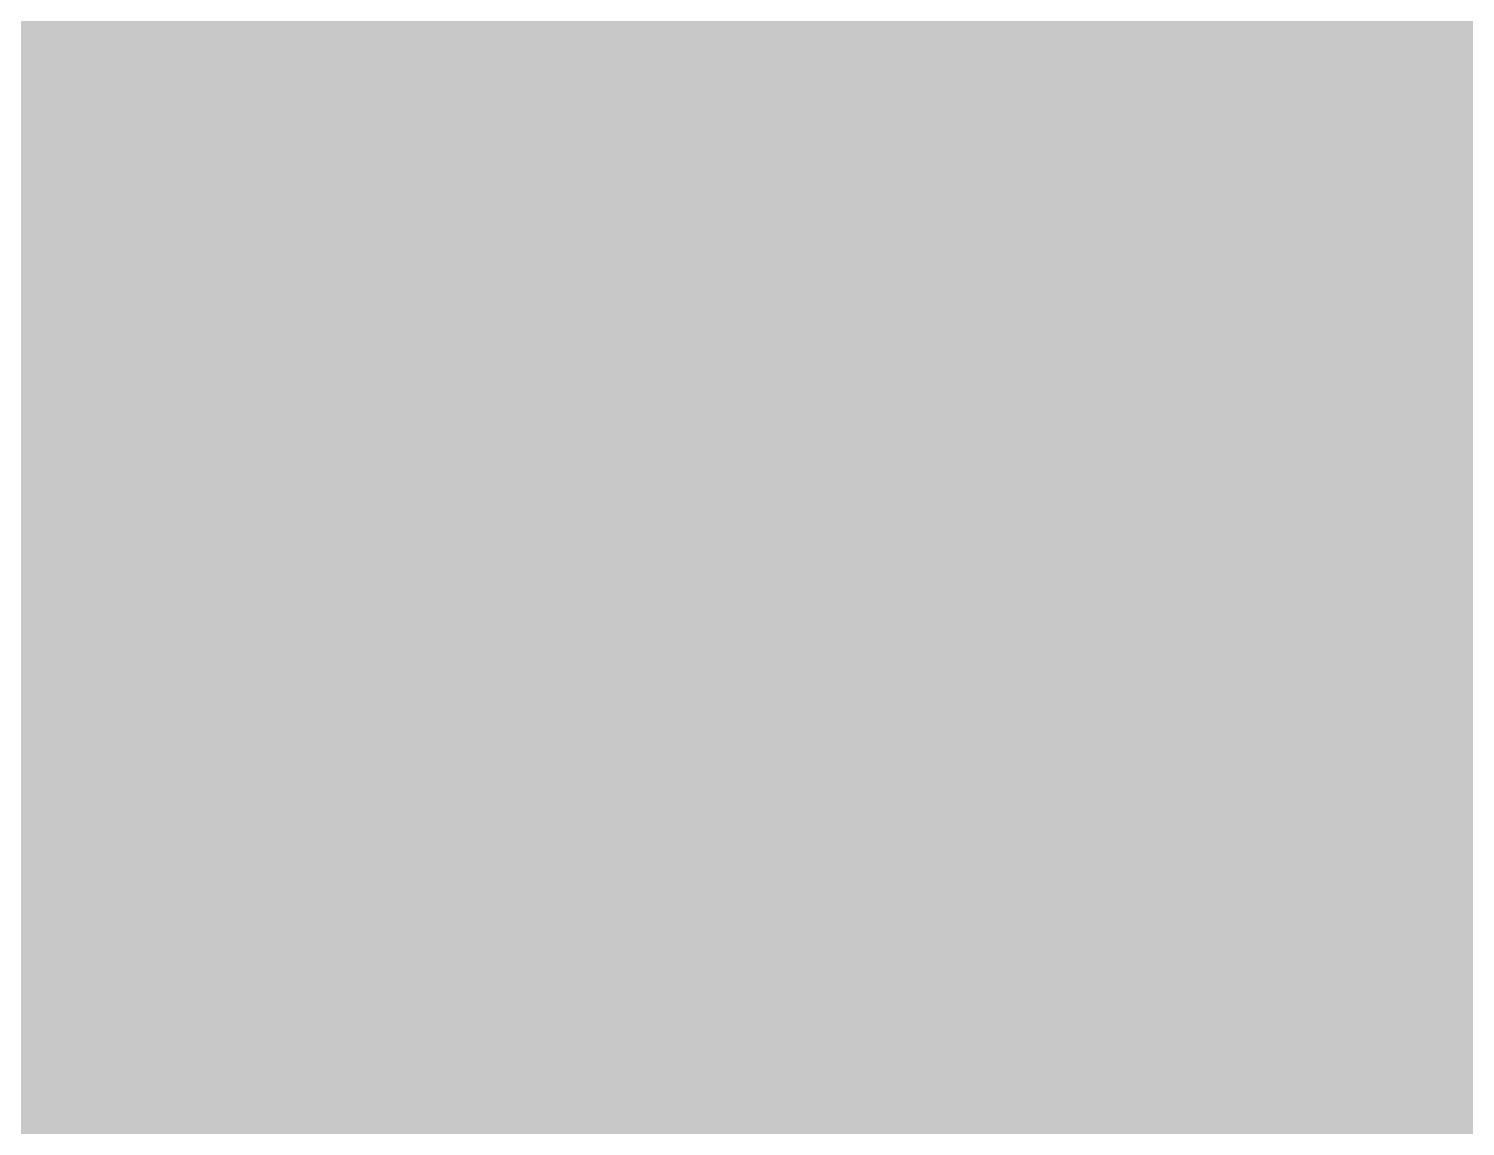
# Model space of a CAD drawing. Extents: x -0.1 to 65.1, y -1.2 to 30.1.
# Drawn here: x 31.5902 to 31.8988, y 6.5613 to 6.7971 of the extents above; entities that cross this region are included whole.
import ezdxf

# ---------------------------------------------------------------- set-up
doc = ezdxf.new("R2010")
doc.units = 0
doc.header["$MEASUREMENT"] = 0
doc.layers.get('0').update_dxf_attribs({"linetype": 'CONTINUOUS'})
doc.layers.add('2D_LINE_126', color=7, linetype='CONTINUOUS')

# ---------------------------------------------------------------- blocks, each defined once
blk = doc.blocks.new('DRAWING_63')
at = {"layer": '2D_LINE_126', "const_width": 0.0254}
for points in [[(1.22301, -0.70866), (1.23444, -0.70866), (1.24587, -0.70866), (1.2573, -0.70866), (1.26873, -0.70866), (1.28016, -0.70866), (1.29159, -0.70866), (1.30302, -0.70866), (1.31445, -0.70866), (1.32588, -0.70866), (1.33731, -0.70866), (1.34874, -0.70866), (1.36017, -0.70866), (1.3716, -0.70866), (1.38303, -0.70866), (1.39446, -0.70866), (1.40589, -0.70866), (1.41732, -0.70866), (1.42875, -0.70866), (1.44018, -0.70866), (1.45161, -0.70866), (1.46304, -0.70866), (1.47447, -0.70866), (1.4859, -0.70866), (1.49733, -0.70866), (1.50876, -0.70866), (1.52019, -0.70866), (1.53162, -0.70866), (1.54305, -0.70866), (1.55448, -0.70866), (1.56591, -0.70866)], [(1.22301, -0.69723), (1.23444, -0.69723), (1.24587, -0.69723), (1.2573, -0.69723), (1.26873, -0.69723), (1.28016, -0.69723), (1.29159, -0.69723), (1.30302, -0.69723), (1.31445, -0.69723), (1.32588, -0.69723), (1.33731, -0.69723), (1.34874, -0.69723), (1.36017, -0.69723), (1.3716, -0.69723), (1.38303, -0.69723), (1.39446, -0.69723), (1.40589, -0.69723), (1.41732, -0.69723), (1.42875, -0.69723), (1.44018, -0.69723), (1.45161, -0.69723), (1.46304, -0.69723), (1.47447, -0.69723), (1.4859, -0.69723), (1.49733, -0.69723), (1.50876, -0.69723), (1.52019, -0.69723), (1.53162, -0.69723), (1.54305, -0.69723), (1.55448, -0.69723), (1.56591, -0.69723)], [(1.22301, -0.74295), (1.23444, -0.74295), (1.24587, -0.74295), (1.2573, -0.74295), (1.26873, -0.74295), (1.28016, -0.74295), (1.29159, -0.74295), (1.30302, -0.74295), (1.31445, -0.74295), (1.32588, -0.74295), (1.33731, -0.74295), (1.34874, -0.74295), (1.36017, -0.74295), (1.3716, -0.74295), (1.38303, -0.74295), (1.39446, -0.74295), (1.40589, -0.74295), (1.41732, -0.74295), (1.42875, -0.74295), (1.44018, -0.74295), (1.45161, -0.74295), (1.46304, -0.74295), (1.47447, -0.74295), (1.4859, -0.74295), (1.49733, -0.74295), (1.50876, -0.74295), (1.52019, -0.74295), (1.53162, -0.74295), (1.54305, -0.74295), (1.55448, -0.74295), (1.56591, -0.74295)], [(1.22301, -0.73152), (1.23444, -0.73152), (1.24587, -0.73152), (1.2573, -0.73152), (1.26873, -0.73152), (1.28016, -0.73152), (1.29159, -0.73152), (1.30302, -0.73152), (1.31445, -0.73152), (1.32588, -0.73152), (1.33731, -0.73152), (1.34874, -0.73152), (1.36017, -0.73152), (1.3716, -0.73152), (1.38303, -0.73152), (1.39446, -0.73152), (1.40589, -0.73152), (1.41732, -0.73152), (1.42875, -0.73152), (1.44018, -0.73152), (1.45161, -0.73152), (1.46304, -0.73152), (1.47447, -0.73152), (1.4859, -0.73152), (1.49733, -0.73152), (1.50876, -0.73152), (1.52019, -0.73152), (1.53162, -0.73152), (1.54305, -0.73152), (1.55448, -0.73152), (1.56591, -0.73152)], [(1.22301, -0.75438), (1.23444, -0.75438), (1.24587, -0.75438), (1.2573, -0.75438), (1.26873, -0.75438), (1.28016, -0.75438), (1.29159, -0.75438), (1.30302, -0.75438), (1.31445, -0.75438), (1.32588, -0.75438), (1.33731, -0.75438), (1.34874, -0.75438), (1.36017, -0.75438), (1.3716, -0.75438), (1.38303, -0.75438), (1.39446, -0.75438), (1.40589, -0.75438), (1.41732, -0.75438), (1.42875, -0.75438), (1.44018, -0.75438), (1.45161, -0.75438), (1.46304, -0.75438), (1.47447, -0.75438), (1.4859, -0.75438), (1.49733, -0.75438), (1.50876, -0.75438), (1.52019, -0.75438), (1.53162, -0.75438), (1.54305, -0.75438), (1.55448, -0.75438), (1.56591, -0.75438)], [(1.22301, -0.77724), (1.23444, -0.77724), (1.24587, -0.77724), (1.2573, -0.77724), (1.26873, -0.77724), (1.28016, -0.77724), (1.29159, -0.77724), (1.30302, -0.77724), (1.31445, -0.77724), (1.32588, -0.77724), (1.33731, -0.77724), (1.34874, -0.77724), (1.36017, -0.77724), (1.3716, -0.77724), (1.38303, -0.77724), (1.39446, -0.77724), (1.40589, -0.77724), (1.41732, -0.77724), (1.42875, -0.77724), (1.44018, -0.77724), (1.45161, -0.77724), (1.46304, -0.77724), (1.47447, -0.77724), (1.4859, -0.77724), (1.49733, -0.77724), (1.50876, -0.77724), (1.52019, -0.77724), (1.53162, -0.77724), (1.54305, -0.77724), (1.55448, -0.77724), (1.56591, -0.77724)], [(1.56591, -0.76581), (1.55448, -0.76581), (1.54305, -0.76581), (1.53162, -0.76581), (1.52019, -0.76581), (1.50876, -0.76581), (1.49733, -0.76581), (1.4859, -0.76581), (1.47447, -0.76581), (1.46304, -0.76581), (1.45161, -0.76581), (1.44018, -0.76581), (1.42875, -0.76581), (1.41732, -0.76581), (1.40589, -0.76581), (1.39446, -0.76581), (1.38303, -0.76581), (1.3716, -0.76581), (1.36017, -0.76581), (1.34874, -0.76581), (1.33731, -0.76581), (1.32588, -0.76581), (1.31445, -0.76581), (1.30302, -0.76581), (1.29159, -0.76581), (1.28016, -0.76581), (1.26873, -0.76581), (1.2573, -0.76581), (1.24587, -0.76581), (1.23444, -0.76581), (1.22301, -0.76581)], [(1.22301, -0.78867), (1.23444, -0.78867), (1.24587, -0.78867), (1.2573, -0.78867), (1.26873, -0.78867), (1.28016, -0.78867), (1.29159, -0.78867), (1.30302, -0.78867), (1.31445, -0.78867), (1.32588, -0.78867), (1.33731, -0.78867), (1.34874, -0.78867), (1.36017, -0.78867), (1.3716, -0.78867), (1.38303, -0.78867), (1.39446, -0.78867), (1.40589, -0.78867), (1.41732, -0.78867), (1.42875, -0.78867), (1.44018, -0.78867), (1.45161, -0.78867), (1.46304, -0.78867), (1.47447, -0.78867), (1.4859, -0.78867), (1.49733, -0.78867), (1.50876, -0.78867), (1.52019, -0.78867), (1.53162, -0.78867), (1.54305, -0.78867), (1.55448, -0.78867), (1.56591, -0.78867)], [(1.56591, -0.8001), (1.55448, -0.8001), (1.54305, -0.8001), (1.53162, -0.8001), (1.52019, -0.8001), (1.50876, -0.8001), (1.49733, -0.8001), (1.4859, -0.8001), (1.47447, -0.8001), (1.46304, -0.8001), (1.45161, -0.8001), (1.44018, -0.8001), (1.42875, -0.8001), (1.41732, -0.8001), (1.40589, -0.8001), (1.39446, -0.8001), (1.38303, -0.8001), (1.3716, -0.8001), (1.36017, -0.8001), (1.34874, -0.8001), (1.33731, -0.8001), (1.32588, -0.8001), (1.31445, -0.8001), (1.30302, -0.8001), (1.29159, -0.8001), (1.28016, -0.8001), (1.26873, -0.8001), (1.2573, -0.8001), (1.24587, -0.8001), (1.23444, -0.8001), (1.22301, -0.8001)], [(1.22301, -0.81153), (1.23444, -0.81153), (1.24587, -0.81153), (1.2573, -0.81153), (1.26873, -0.81153), (1.28016, -0.81153), (1.29159, -0.81153), (1.30302, -0.81153), (1.31445, -0.81153), (1.32588, -0.81153), (1.33731, -0.81153), (1.34874, -0.81153), (1.36017, -0.81153), (1.3716, -0.81153), (1.38303, -0.81153), (1.39446, -0.81153), (1.40589, -0.81153), (1.41732, -0.81153), (1.42875, -0.81153), (1.44018, -0.81153), (1.45161, -0.81153), (1.46304, -0.81153), (1.47447, -0.81153), (1.4859, -0.81153), (1.49733, -0.81153), (1.50876, -0.81153), (1.52019, -0.81153), (1.53162, -0.81153), (1.54305, -0.81153), (1.55448, -0.81153), (1.56591, -0.81153)], [(1.22301, -0.83439), (1.23444, -0.83439), (1.24587, -0.83439), (1.2573, -0.83439), (1.26873, -0.83439), (1.28016, -0.83439), (1.29159, -0.83439), (1.30302, -0.83439), (1.31445, -0.83439), (1.32588, -0.83439), (1.33731, -0.83439), (1.34874, -0.83439), (1.36017, -0.83439), (1.3716, -0.83439), (1.38303, -0.83439), (1.39446, -0.83439), (1.40589, -0.83439), (1.41732, -0.83439), (1.42875, -0.83439), (1.44018, -0.83439), (1.45161, -0.83439), (1.46304, -0.83439), (1.47447, -0.83439), (1.4859, -0.83439), (1.49733, -0.83439), (1.50876, -0.83439), (1.52019, -0.83439), (1.53162, -0.83439), (1.54305, -0.83439), (1.55448, -0.83439), (1.56591, -0.83439)], [(1.22301, -0.82296), (1.23444, -0.82296), (1.24587, -0.82296), (1.2573, -0.82296), (1.26873, -0.82296), (1.28016, -0.82296), (1.29159, -0.82296), (1.30302, -0.82296), (1.31445, -0.82296), (1.32588, -0.82296), (1.33731, -0.82296), (1.34874, -0.82296), (1.36017, -0.82296), (1.3716, -0.82296), (1.38303, -0.82296), (1.39446, -0.82296), (1.40589, -0.82296), (1.41732, -0.82296), (1.42875, -0.82296), (1.44018, -0.82296), (1.45161, -0.82296), (1.46304, -0.82296), (1.47447, -0.82296), (1.4859, -0.82296), (1.49733, -0.82296), (1.50876, -0.82296), (1.52019, -0.82296), (1.53162, -0.82296), (1.54305, -0.82296), (1.55448, -0.82296), (1.56591, -0.82296)], [(1.22301, -0.86868), (1.23444, -0.86868), (1.24587, -0.86868), (1.2573, -0.86868), (1.26873, -0.86868), (1.28016, -0.86868), (1.29159, -0.86868), (1.30302, -0.86868), (1.31445, -0.86868), (1.32588, -0.86868), (1.33731, -0.86868), (1.34874, -0.86868), (1.36017, -0.86868), (1.3716, -0.86868), (1.38303, -0.86868), (1.39446, -0.86868), (1.40589, -0.86868), (1.41732, -0.86868), (1.42875, -0.86868), (1.44018, -0.86868), (1.45161, -0.86868), (1.46304, -0.86868), (1.47447, -0.86868), (1.4859, -0.86868), (1.49733, -0.86868), (1.50876, -0.86868), (1.52019, -0.86868), (1.53162, -0.86868), (1.54305, -0.86868), (1.55448, -0.86868), (1.56591, -0.86868)], [(1.22301, -0.85725), (1.23444, -0.85725), (1.24587, -0.85725), (1.2573, -0.85725), (1.26873, -0.85725), (1.28016, -0.85725), (1.29159, -0.85725), (1.30302, -0.85725), (1.31445, -0.85725), (1.32588, -0.85725), (1.33731, -0.85725), (1.34874, -0.85725), (1.36017, -0.85725), (1.3716, -0.85725), (1.38303, -0.85725), (1.39446, -0.85725), (1.40589, -0.85725), (1.41732, -0.85725), (1.42875, -0.85725), (1.44018, -0.85725), (1.45161, -0.85725), (1.46304, -0.85725), (1.47447, -0.85725), (1.4859, -0.85725), (1.49733, -0.85725), (1.50876, -0.85725), (1.52019, -0.85725), (1.53162, -0.85725), (1.54305, -0.85725), (1.55448, -0.85725), (1.56591, -0.85725)], [(1.22301, -0.88011), (1.23444, -0.88011), (1.24587, -0.88011), (1.2573, -0.88011), (1.26873, -0.88011), (1.28016, -0.88011), (1.29159, -0.88011), (1.30302, -0.88011), (1.31445, -0.88011), (1.32588, -0.88011), (1.33731, -0.88011), (1.34874, -0.88011), (1.36017, -0.88011), (1.3716, -0.88011), (1.38303, -0.88011), (1.39446, -0.88011), (1.40589, -0.88011), (1.41732, -0.88011), (1.42875, -0.88011), (1.44018, -0.88011), (1.45161, -0.88011), (1.46304, -0.88011), (1.47447, -0.88011), (1.4859, -0.88011), (1.49733, -0.88011), (1.50876, -0.88011), (1.52019, -0.88011), (1.53162, -0.88011), (1.54305, -0.88011), (1.55448, -0.88011), (1.56591, -0.88011)], [(1.22301, -0.90297), (1.23444, -0.90297), (1.24587, -0.90297), (1.2573, -0.90297), (1.26873, -0.90297), (1.28016, -0.90297), (1.29159, -0.90297), (1.30302, -0.90297), (1.31445, -0.90297), (1.32588, -0.90297), (1.33731, -0.90297), (1.34874, -0.90297), (1.36017, -0.90297), (1.3716, -0.90297), (1.38303, -0.90297), (1.39446, -0.90297), (1.40589, -0.90297), (1.41732, -0.90297), (1.42875, -0.90297), (1.44018, -0.90297), (1.45161, -0.90297), (1.46304, -0.90297), (1.47447, -0.90297), (1.4859, -0.90297), (1.49733, -0.90297), (1.50876, -0.90297), (1.52019, -0.90297), (1.53162, -0.90297), (1.54305, -0.90297), (1.55448, -0.90297), (1.56591, -0.90297)], [(1.56591, -0.89154), (1.55448, -0.89154), (1.54305, -0.89154), (1.53162, -0.89154), (1.52019, -0.89154), (1.50876, -0.89154), (1.49733, -0.89154), (1.4859, -0.89154), (1.47447, -0.89154), (1.46304, -0.89154), (1.45161, -0.89154), (1.44018, -0.89154), (1.42875, -0.89154), (1.41732, -0.89154), (1.40589, -0.89154), (1.39446, -0.89154), (1.38303, -0.89154), (1.3716, -0.89154), (1.36017, -0.89154), (1.34874, -0.89154), (1.33731, -0.89154), (1.32588, -0.89154), (1.31445, -0.89154), (1.30302, -0.89154), (1.29159, -0.89154), (1.28016, -0.89154), (1.26873, -0.89154), (1.2573, -0.89154), (1.24587, -0.89154), (1.23444, -0.89154), (1.22301, -0.89154)], [(1.22301, -0.9144), (1.23444, -0.9144), (1.24587, -0.9144), (1.2573, -0.9144), (1.26873, -0.9144), (1.28016, -0.9144), (1.29159, -0.9144), (1.30302, -0.9144), (1.31445, -0.9144), (1.32588, -0.9144), (1.33731, -0.9144), (1.34874, -0.9144), (1.36017, -0.9144), (1.3716, -0.9144), (1.38303, -0.9144), (1.39446, -0.9144), (1.40589, -0.9144), (1.41732, -0.9144), (1.42875, -0.9144), (1.44018, -0.9144), (1.45161, -0.9144), (1.46304, -0.9144), (1.47447, -0.9144), (1.4859, -0.9144), (1.49733, -0.9144), (1.50876, -0.9144), (1.52019, -0.9144), (1.53162, -0.9144), (1.54305, -0.9144), (1.55448, -0.9144), (1.56591, -0.9144)], [(1.22301, -0.92583), (1.23444, -0.92583), (1.24587, -0.92583), (1.2573, -0.92583), (1.26873, -0.92583), (1.28016, -0.92583), (1.29159, -0.92583), (1.30302, -0.92583), (1.31445, -0.92583), (1.32588, -0.92583), (1.33731, -0.92583), (1.34874, -0.92583), (1.36017, -0.92583), (1.3716, -0.92583), (1.38303, -0.92583), (1.39446, -0.92583), (1.40589, -0.92583), (1.41732, -0.92583), (1.42875, -0.92583), (1.44018, -0.92583), (1.45161, -0.92583), (1.46304, -0.92583), (1.47447, -0.92583), (1.4859, -0.92583), (1.49733, -0.92583), (1.50876, -0.92583), (1.52019, -0.92583), (1.53162, -0.92583), (1.54305, -0.92583), (1.55448, -0.92583), (1.56591, -0.92583)], [(1.22301, -0.94869), (1.23444, -0.94869), (1.24587, -0.94869), (1.2573, -0.94869), (1.26873, -0.94869), (1.28016, -0.94869), (1.29159, -0.94869), (1.30302, -0.94869), (1.31445, -0.94869), (1.32588, -0.94869), (1.33731, -0.94869), (1.34874, -0.94869), (1.36017, -0.94869), (1.3716, -0.94869), (1.38303, -0.94869), (1.39446, -0.94869), (1.40589, -0.94869), (1.41732, -0.94869), (1.42875, -0.94869), (1.44018, -0.94869), (1.45161, -0.94869), (1.46304, -0.94869), (1.47447, -0.94869), (1.4859, -0.94869), (1.49733, -0.94869), (1.50876, -0.94869), (1.52019, -0.94869), (1.53162, -0.94869), (1.54305, -0.94869), (1.55448, -0.94869), (1.56591, -0.94869)], [(1.23444, -0.96012), (1.23444, -0.94869), (1.23444, -0.93726), (1.23444, -0.92583), (1.23444, -0.9144), (1.23444, -0.90297), (1.23444, -0.89154), (1.23444, -0.88011), (1.23444, -0.86868), (1.23444, -0.85725), (1.23444, -0.84582), (1.23444, -0.83439), (1.23444, -0.82296), (1.23444, -0.81153), (1.23444, -0.8001), (1.23444, -0.78867), (1.23444, -0.77724), (1.23444, -0.76581), (1.23444, -0.75438), (1.23444, -0.74295), (1.23444, -0.73152), (1.23444, -0.72009), (1.23444, -0.70866), (1.23444, -0.69723), (1.23444, -0.6858)], [(1.24587, -0.6858), (1.24587, -0.69723), (1.24587, -0.70866), (1.24587, -0.72009), (1.24587, -0.73152), (1.24587, -0.74295), (1.24587, -0.75438), (1.24587, -0.76581), (1.24587, -0.77724), (1.24587, -0.78867), (1.24587, -0.8001), (1.24587, -0.81153), (1.24587, -0.82296), (1.24587, -0.83439), (1.24587, -0.84582), (1.24587, -0.85725), (1.24587, -0.86868), (1.24587, -0.88011), (1.24587, -0.89154), (1.24587, -0.90297), (1.24587, -0.9144), (1.24587, -0.92583), (1.24587, -0.93726), (1.24587, -0.94869), (1.24587, -0.96012)], [(1.2573, -0.6858), (1.2573, -0.69723), (1.2573, -0.70866), (1.2573, -0.72009), (1.2573, -0.73152), (1.2573, -0.74295), (1.2573, -0.75438), (1.2573, -0.76581), (1.2573, -0.77724), (1.2573, -0.78867), (1.2573, -0.8001), (1.2573, -0.81153), (1.2573, -0.82296), (1.2573, -0.83439), (1.2573, -0.84582), (1.2573, -0.85725), (1.2573, -0.86868), (1.2573, -0.88011), (1.2573, -0.89154), (1.2573, -0.90297), (1.2573, -0.9144), (1.2573, -0.92583), (1.2573, -0.93726), (1.2573, -0.94869), (1.2573, -0.96012)], [(1.26873, -0.6858), (1.26873, -0.69723), (1.26873, -0.70866), (1.26873, -0.72009), (1.26873, -0.73152), (1.26873, -0.74295), (1.26873, -0.75438), (1.26873, -0.76581), (1.26873, -0.77724), (1.26873, -0.78867), (1.26873, -0.8001), (1.26873, -0.81153), (1.26873, -0.82296), (1.26873, -0.83439), (1.26873, -0.84582), (1.26873, -0.85725), (1.26873, -0.86868), (1.26873, -0.88011), (1.26873, -0.89154), (1.26873, -0.90297), (1.26873, -0.9144), (1.26873, -0.92583), (1.26873, -0.93726), (1.26873, -0.94869), (1.26873, -0.96012)], [(1.28016, -0.96012), (1.28016, -0.94869), (1.28016, -0.93726), (1.28016, -0.92583), (1.28016, -0.9144), (1.28016, -0.90297), (1.28016, -0.89154), (1.28016, -0.88011), (1.28016, -0.86868), (1.28016, -0.85725), (1.28016, -0.84582), (1.28016, -0.83439), (1.28016, -0.82296), (1.28016, -0.81153), (1.28016, -0.8001), (1.28016, -0.78867), (1.28016, -0.77724), (1.28016, -0.76581), (1.28016, -0.75438), (1.28016, -0.74295), (1.28016, -0.73152), (1.28016, -0.72009), (1.28016, -0.70866), (1.28016, -0.69723), (1.28016, -0.6858)], [(1.55448, -0.96012), (1.55448, -0.94869), (1.55448, -0.93726), (1.55448, -0.92583), (1.55448, -0.9144), (1.55448, -0.90297), (1.55448, -0.89154), (1.55448, -0.88011), (1.55448, -0.86868), (1.55448, -0.85725), (1.55448, -0.84582), (1.55448, -0.83439), (1.55448, -0.82296), (1.55448, -0.81153), (1.55448, -0.8001), (1.55448, -0.78867), (1.55448, -0.77724), (1.55448, -0.76581), (1.55448, -0.75438), (1.55448, -0.74295), (1.55448, -0.73152), (1.55448, -0.72009), (1.55448, -0.70866), (1.55448, -0.69723), (1.55448, -0.6858)], [(1.29159, -0.96012), (1.29159, -0.94869), (1.29159, -0.93726), (1.29159, -0.92583), (1.29159, -0.9144), (1.29159, -0.90297), (1.29159, -0.89154), (1.29159, -0.88011), (1.29159, -0.86868), (1.29159, -0.85725), (1.29159, -0.84582), (1.29159, -0.83439), (1.29159, -0.82296), (1.29159, -0.81153), (1.29159, -0.8001), (1.29159, -0.78867), (1.29159, -0.77724), (1.29159, -0.76581), (1.29159, -0.75438), (1.29159, -0.74295), (1.29159, -0.73152), (1.29159, -0.72009), (1.29159, -0.70866), (1.29159, -0.69723), (1.29159, -0.6858)], [(1.30302, -0.6858), (1.30302, -0.69723), (1.30302, -0.70866), (1.30302, -0.72009), (1.30302, -0.73152), (1.30302, -0.74295), (1.30302, -0.75438), (1.30302, -0.76581), (1.30302, -0.77724), (1.30302, -0.78867), (1.30302, -0.8001), (1.30302, -0.81153), (1.30302, -0.82296), (1.30302, -0.83439), (1.30302, -0.84582), (1.30302, -0.85725), (1.30302, -0.86868), (1.30302, -0.88011), (1.30302, -0.89154), (1.30302, -0.90297), (1.30302, -0.9144), (1.30302, -0.92583), (1.30302, -0.93726), (1.30302, -0.94869), (1.30302, -0.96012)], [(1.53162, -0.96012), (1.53162, -0.94869), (1.53162, -0.93726), (1.53162, -0.92583), (1.53162, -0.9144), (1.53162, -0.90297), (1.53162, -0.89154), (1.53162, -0.88011), (1.53162, -0.86868), (1.53162, -0.85725), (1.53162, -0.84582), (1.53162, -0.83439), (1.53162, -0.82296), (1.53162, -0.81153), (1.53162, -0.8001), (1.53162, -0.78867), (1.53162, -0.77724), (1.53162, -0.76581), (1.53162, -0.75438), (1.53162, -0.74295), (1.53162, -0.73152), (1.53162, -0.72009), (1.53162, -0.70866), (1.53162, -0.69723), (1.53162, -0.6858)], [(1.31445, -0.6858), (1.31445, -0.69723), (1.31445, -0.70866), (1.31445, -0.72009), (1.31445, -0.73152), (1.31445, -0.74295), (1.31445, -0.75438), (1.31445, -0.76581), (1.31445, -0.77724), (1.31445, -0.78867), (1.31445, -0.8001), (1.31445, -0.81153), (1.31445, -0.82296), (1.31445, -0.83439), (1.31445, -0.84582), (1.31445, -0.85725), (1.31445, -0.86868), (1.31445, -0.88011), (1.31445, -0.89154), (1.31445, -0.90297), (1.31445, -0.9144), (1.31445, -0.92583), (1.31445, -0.93726), (1.31445, -0.94869), (1.31445, -0.96012)], [(1.52019, -0.96012), (1.52019, -0.94869), (1.52019, -0.93726), (1.52019, -0.92583), (1.52019, -0.9144), (1.52019, -0.90297), (1.52019, -0.89154), (1.52019, -0.88011), (1.52019, -0.86868), (1.52019, -0.85725), (1.52019, -0.84582), (1.52019, -0.83439), (1.52019, -0.82296), (1.52019, -0.81153), (1.52019, -0.8001), (1.52019, -0.78867), (1.52019, -0.77724), (1.52019, -0.76581), (1.52019, -0.75438), (1.52019, -0.74295), (1.52019, -0.73152), (1.52019, -0.72009), (1.52019, -0.70866), (1.52019, -0.69723), (1.52019, -0.6858)], [(1.54305, -0.96012), (1.54305, -0.94869), (1.54305, -0.93726), (1.54305, -0.92583), (1.54305, -0.9144), (1.54305, -0.90297), (1.54305, -0.89154), (1.54305, -0.88011), (1.54305, -0.86868), (1.54305, -0.85725), (1.54305, -0.84582), (1.54305, -0.83439), (1.54305, -0.82296), (1.54305, -0.81153), (1.54305, -0.8001), (1.54305, -0.78867), (1.54305, -0.77724), (1.54305, -0.76581), (1.54305, -0.75438), (1.54305, -0.74295), (1.54305, -0.73152), (1.54305, -0.72009), (1.54305, -0.70866), (1.54305, -0.69723), (1.54305, -0.6858)], [(1.32588, -0.96012), (1.32588, -0.94869), (1.32588, -0.93726), (1.32588, -0.92583), (1.32588, -0.9144), (1.32588, -0.90297), (1.32588, -0.89154), (1.32588, -0.88011), (1.32588, -0.86868), (1.32588, -0.85725), (1.32588, -0.84582), (1.32588, -0.83439), (1.32588, -0.82296), (1.32588, -0.81153), (1.32588, -0.8001), (1.32588, -0.78867), (1.32588, -0.77724), (1.32588, -0.76581), (1.32588, -0.75438), (1.32588, -0.74295), (1.32588, -0.73152), (1.32588, -0.72009), (1.32588, -0.70866), (1.32588, -0.69723), (1.32588, -0.6858)], [(1.33731, -0.96012), (1.33731, -0.94869), (1.33731, -0.93726), (1.33731, -0.92583), (1.33731, -0.9144), (1.33731, -0.90297), (1.33731, -0.89154), (1.33731, -0.88011), (1.33731, -0.86868), (1.33731, -0.85725), (1.33731, -0.84582), (1.33731, -0.83439), (1.33731, -0.82296), (1.33731, -0.81153), (1.33731, -0.8001), (1.33731, -0.78867), (1.33731, -0.77724), (1.33731, -0.76581), (1.33731, -0.75438), (1.33731, -0.74295), (1.33731, -0.73152), (1.33731, -0.72009), (1.33731, -0.70866), (1.33731, -0.69723), (1.33731, -0.6858)], [(1.3716, -0.96012), (1.3716, -0.94869), (1.3716, -0.93726), (1.3716, -0.92583), (1.3716, -0.9144), (1.3716, -0.90297), (1.3716, -0.89154), (1.3716, -0.88011), (1.3716, -0.86868), (1.3716, -0.85725), (1.3716, -0.84582), (1.3716, -0.83439), (1.3716, -0.82296), (1.3716, -0.81153), (1.3716, -0.8001), (1.3716, -0.78867), (1.3716, -0.77724), (1.3716, -0.76581), (1.3716, -0.75438), (1.3716, -0.74295), (1.3716, -0.73152), (1.3716, -0.72009), (1.3716, -0.70866), (1.3716, -0.69723), (1.3716, -0.6858)], [(1.34874, -0.96012), (1.34874, -0.94869), (1.34874, -0.93726), (1.34874, -0.92583), (1.34874, -0.9144), (1.34874, -0.90297), (1.34874, -0.89154), (1.34874, -0.88011), (1.34874, -0.86868), (1.34874, -0.85725), (1.34874, -0.84582), (1.34874, -0.83439), (1.34874, -0.82296), (1.34874, -0.81153), (1.34874, -0.8001), (1.34874, -0.78867), (1.34874, -0.77724), (1.34874, -0.76581), (1.34874, -0.75438), (1.34874, -0.74295), (1.34874, -0.73152), (1.34874, -0.72009), (1.34874, -0.70866), (1.34874, -0.69723), (1.34874, -0.6858)], [(1.36017, -0.96012), (1.36017, -0.94869), (1.36017, -0.93726), (1.36017, -0.92583), (1.36017, -0.9144), (1.36017, -0.90297), (1.36017, -0.89154), (1.36017, -0.88011), (1.36017, -0.86868), (1.36017, -0.85725), (1.36017, -0.84582), (1.36017, -0.83439), (1.36017, -0.82296), (1.36017, -0.81153), (1.36017, -0.8001), (1.36017, -0.78867), (1.36017, -0.77724), (1.36017, -0.76581), (1.36017, -0.75438), (1.36017, -0.74295), (1.36017, -0.73152), (1.36017, -0.72009), (1.36017, -0.70866), (1.36017, -0.69723), (1.36017, -0.6858)], [(1.38303, -0.96012), (1.38303, -0.94869), (1.38303, -0.93726), (1.38303, -0.92583), (1.38303, -0.9144), (1.38303, -0.90297), (1.38303, -0.89154), (1.38303, -0.88011), (1.38303, -0.86868), (1.38303, -0.85725), (1.38303, -0.84582), (1.38303, -0.83439), (1.38303, -0.82296), (1.38303, -0.81153), (1.38303, -0.8001), (1.38303, -0.78867), (1.38303, -0.77724), (1.38303, -0.76581), (1.38303, -0.75438), (1.38303, -0.74295), (1.38303, -0.73152), (1.38303, -0.72009), (1.38303, -0.70866), (1.38303, -0.69723), (1.38303, -0.6858)], [(1.39446, -0.96012), (1.39446, -0.94869), (1.39446, -0.93726), (1.39446, -0.92583), (1.39446, -0.9144), (1.39446, -0.90297), (1.39446, -0.89154), (1.39446, -0.88011), (1.39446, -0.86868), (1.39446, -0.85725), (1.39446, -0.84582), (1.39446, -0.83439), (1.39446, -0.82296), (1.39446, -0.81153), (1.39446, -0.8001), (1.39446, -0.78867), (1.39446, -0.77724), (1.39446, -0.76581), (1.39446, -0.75438), (1.39446, -0.74295), (1.39446, -0.73152), (1.39446, -0.72009), (1.39446, -0.70866), (1.39446, -0.69723), (1.39446, -0.6858)], [(1.40589, -0.96012), (1.40589, -0.94869), (1.40589, -0.93726), (1.40589, -0.92583), (1.40589, -0.9144), (1.40589, -0.90297), (1.40589, -0.89154), (1.40589, -0.88011), (1.40589, -0.86868), (1.40589, -0.85725), (1.40589, -0.84582), (1.40589, -0.83439), (1.40589, -0.82296), (1.40589, -0.81153), (1.40589, -0.8001), (1.40589, -0.78867), (1.40589, -0.77724), (1.40589, -0.76581), (1.40589, -0.75438), (1.40589, -0.74295), (1.40589, -0.73152), (1.40589, -0.72009), (1.40589, -0.70866), (1.40589, -0.69723), (1.40589, -0.6858)], [(1.41732, -0.96012), (1.41732, -0.94869), (1.41732, -0.93726), (1.41732, -0.92583), (1.41732, -0.9144), (1.41732, -0.90297), (1.41732, -0.89154), (1.41732, -0.88011), (1.41732, -0.86868), (1.41732, -0.85725), (1.41732, -0.84582), (1.41732, -0.83439), (1.41732, -0.82296), (1.41732, -0.81153), (1.41732, -0.8001), (1.41732, -0.78867), (1.41732, -0.77724), (1.41732, -0.76581), (1.41732, -0.75438), (1.41732, -0.74295), (1.41732, -0.73152), (1.41732, -0.72009), (1.41732, -0.70866), (1.41732, -0.69723), (1.41732, -0.6858)], [(1.42875, -0.96012), (1.42875, -0.94869), (1.42875, -0.93726), (1.42875, -0.92583), (1.42875, -0.9144), (1.42875, -0.90297), (1.42875, -0.89154), (1.42875, -0.88011), (1.42875, -0.86868), (1.42875, -0.85725), (1.42875, -0.84582), (1.42875, -0.83439), (1.42875, -0.82296), (1.42875, -0.81153), (1.42875, -0.8001), (1.42875, -0.78867), (1.42875, -0.77724), (1.42875, -0.76581), (1.42875, -0.75438), (1.42875, -0.74295), (1.42875, -0.73152), (1.42875, -0.72009), (1.42875, -0.70866), (1.42875, -0.69723), (1.42875, -0.6858)], [(1.44018, -0.96012), (1.44018, -0.94869), (1.44018, -0.93726), (1.44018, -0.92583), (1.44018, -0.9144), (1.44018, -0.90297), (1.44018, -0.89154), (1.44018, -0.88011), (1.44018, -0.86868), (1.44018, -0.85725), (1.44018, -0.84582), (1.44018, -0.83439), (1.44018, -0.82296), (1.44018, -0.81153), (1.44018, -0.8001), (1.44018, -0.78867), (1.44018, -0.77724), (1.44018, -0.76581), (1.44018, -0.75438), (1.44018, -0.74295), (1.44018, -0.73152), (1.44018, -0.72009), (1.44018, -0.70866), (1.44018, -0.69723), (1.44018, -0.6858)], [(1.45161, -0.96012), (1.45161, -0.94869), (1.45161, -0.93726), (1.45161, -0.92583), (1.45161, -0.9144), (1.45161, -0.90297), (1.45161, -0.89154), (1.45161, -0.88011), (1.45161, -0.86868), (1.45161, -0.85725), (1.45161, -0.84582), (1.45161, -0.83439), (1.45161, -0.82296), (1.45161, -0.81153), (1.45161, -0.8001), (1.45161, -0.78867), (1.45161, -0.77724), (1.45161, -0.76581), (1.45161, -0.75438), (1.45161, -0.74295), (1.45161, -0.73152), (1.45161, -0.72009), (1.45161, -0.70866), (1.45161, -0.69723), (1.45161, -0.6858)], [(1.46304, -0.96012), (1.46304, -0.94869), (1.46304, -0.93726), (1.46304, -0.92583), (1.46304, -0.9144), (1.46304, -0.90297), (1.46304, -0.89154), (1.46304, -0.88011), (1.46304, -0.86868), (1.46304, -0.85725), (1.46304, -0.84582), (1.46304, -0.83439), (1.46304, -0.82296), (1.46304, -0.81153), (1.46304, -0.8001), (1.46304, -0.78867), (1.46304, -0.77724), (1.46304, -0.76581), (1.46304, -0.75438), (1.46304, -0.74295), (1.46304, -0.73152), (1.46304, -0.72009), (1.46304, -0.70866), (1.46304, -0.69723), (1.46304, -0.6858)], [(1.47447, -0.96012), (1.47447, -0.94869), (1.47447, -0.93726), (1.47447, -0.92583), (1.47447, -0.9144), (1.47447, -0.90297), (1.47447, -0.89154), (1.47447, -0.88011), (1.47447, -0.86868), (1.47447, -0.85725), (1.47447, -0.84582), (1.47447, -0.83439), (1.47447, -0.82296), (1.47447, -0.81153), (1.47447, -0.8001), (1.47447, -0.78867), (1.47447, -0.77724), (1.47447, -0.76581), (1.47447, -0.75438), (1.47447, -0.74295), (1.47447, -0.73152), (1.47447, -0.72009), (1.47447, -0.70866), (1.47447, -0.69723), (1.47447, -0.6858)], [(1.4859, -0.96012), (1.4859, -0.94869), (1.4859, -0.93726), (1.4859, -0.92583), (1.4859, -0.9144), (1.4859, -0.90297), (1.4859, -0.89154), (1.4859, -0.88011), (1.4859, -0.86868), (1.4859, -0.85725), (1.4859, -0.84582), (1.4859, -0.83439), (1.4859, -0.82296), (1.4859, -0.81153), (1.4859, -0.8001), (1.4859, -0.78867), (1.4859, -0.77724), (1.4859, -0.76581), (1.4859, -0.75438), (1.4859, -0.74295), (1.4859, -0.73152), (1.4859, -0.72009), (1.4859, -0.70866), (1.4859, -0.69723), (1.4859, -0.6858)], [(1.49733, -0.96012), (1.49733, -0.94869), (1.49733, -0.93726), (1.49733, -0.92583), (1.49733, -0.9144), (1.49733, -0.90297), (1.49733, -0.89154), (1.49733, -0.88011), (1.49733, -0.86868), (1.49733, -0.85725), (1.49733, -0.84582), (1.49733, -0.83439), (1.49733, -0.82296), (1.49733, -0.81153), (1.49733, -0.8001), (1.49733, -0.78867), (1.49733, -0.77724), (1.49733, -0.76581), (1.49733, -0.75438), (1.49733, -0.74295), (1.49733, -0.73152), (1.49733, -0.72009), (1.49733, -0.70866), (1.49733, -0.69723), (1.49733, -0.6858)], [(1.50876, -0.96012), (1.50876, -0.94869), (1.50876, -0.93726), (1.50876, -0.92583), (1.50876, -0.9144), (1.50876, -0.90297), (1.50876, -0.89154), (1.50876, -0.88011), (1.50876, -0.86868), (1.50876, -0.85725), (1.50876, -0.84582), (1.50876, -0.83439), (1.50876, -0.82296), (1.50876, -0.81153), (1.50876, -0.8001), (1.50876, -0.78867), (1.50876, -0.77724), (1.50876, -0.76581), (1.50876, -0.75438), (1.50876, -0.74295), (1.50876, -0.73152), (1.50876, -0.72009), (1.50876, -0.70866), (1.50876, -0.69723), (1.50876, -0.6858)], [(1.22301, -0.72009), (1.23444, -0.72009), (1.24587, -0.72009), (1.2573, -0.72009), (1.26873, -0.72009), (1.28016, -0.72009), (1.29159, -0.72009), (1.30302, -0.72009), (1.31445, -0.72009), (1.32588, -0.72009), (1.33731, -0.72009), (1.34874, -0.72009), (1.36017, -0.72009), (1.3716, -0.72009), (1.38303, -0.72009), (1.39446, -0.72009), (1.40589, -0.72009), (1.41732, -0.72009), (1.42875, -0.72009), (1.44018, -0.72009), (1.45161, -0.72009), (1.46304, -0.72009), (1.47447, -0.72009), (1.4859, -0.72009), (1.49733, -0.72009), (1.50876, -0.72009), (1.52019, -0.72009), (1.53162, -0.72009), (1.54305, -0.72009), (1.55448, -0.72009), (1.56591, -0.72009)], [(1.22301, -0.84582), (1.23444, -0.84582), (1.24587, -0.84582), (1.2573, -0.84582), (1.26873, -0.84582), (1.28016, -0.84582), (1.29159, -0.84582), (1.30302, -0.84582), (1.31445, -0.84582), (1.32588, -0.84582), (1.33731, -0.84582), (1.34874, -0.84582), (1.36017, -0.84582), (1.3716, -0.84582), (1.38303, -0.84582), (1.39446, -0.84582), (1.40589, -0.84582), (1.41732, -0.84582), (1.42875, -0.84582), (1.44018, -0.84582), (1.45161, -0.84582), (1.46304, -0.84582), (1.47447, -0.84582), (1.4859, -0.84582), (1.49733, -0.84582), (1.50876, -0.84582), (1.52019, -0.84582), (1.53162, -0.84582), (1.54305, -0.84582), (1.55448, -0.84582), (1.56591, -0.84582)], [(1.22301, -0.93726), (1.23444, -0.93726), (1.24587, -0.93726), (1.2573, -0.93726), (1.26873, -0.93726), (1.28016, -0.93726), (1.29159, -0.93726), (1.30302, -0.93726), (1.31445, -0.93726), (1.32588, -0.93726), (1.33731, -0.93726), (1.34874, -0.93726), (1.36017, -0.93726), (1.3716, -0.93726), (1.38303, -0.93726), (1.39446, -0.93726), (1.40589, -0.93726), (1.41732, -0.93726), (1.42875, -0.93726), (1.44018, -0.93726), (1.45161, -0.93726), (1.46304, -0.93726), (1.47447, -0.93726), (1.4859, -0.93726), (1.49733, -0.93726), (1.50876, -0.93726), (1.52019, -0.93726), (1.53162, -0.93726), (1.54305, -0.93726), (1.55448, -0.93726), (1.56591, -0.93726)]]:
    blk.add_lwpolyline(points, dxfattribs=at)

msp = doc.modelspace()

# ---------------------------------------------------------------- block references
msp.add_blockref('DRAWING_63', (30.35, 7.5))

doc.saveas('drawing.dxf')
